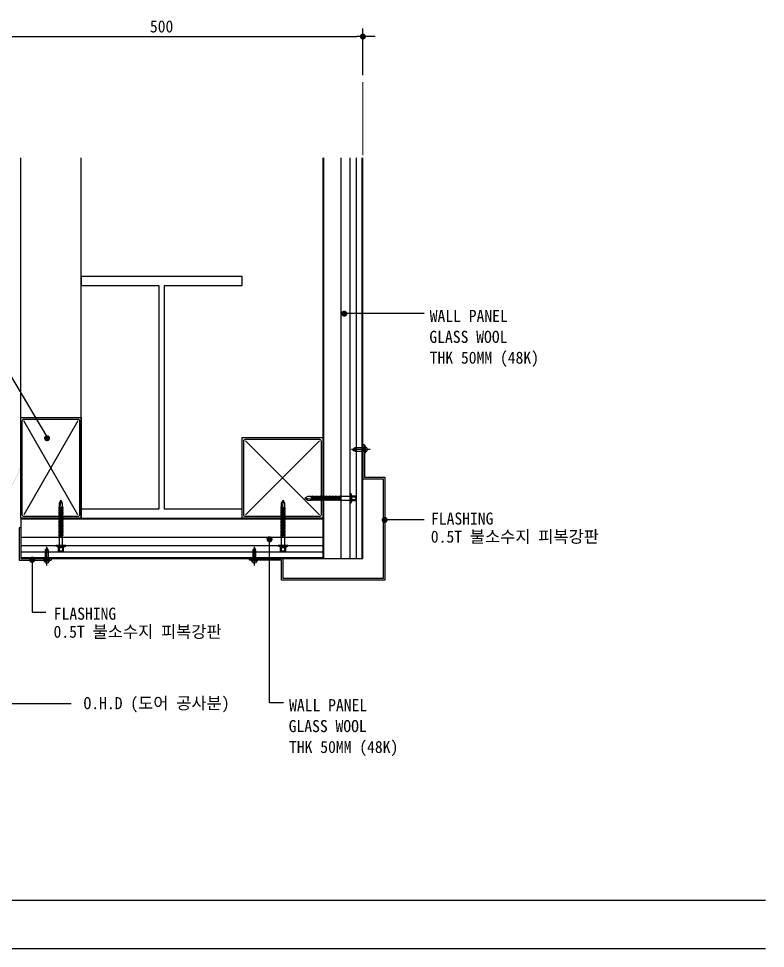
# Model space of a CAD drawing. Header units: millimetres. Extents: x 37538 to 66474, y -29175 to -20683.
# Drawn here: x 52884 to 53811, y -22101 to -20946 of the extents above; entities that cross this region are included whole.
import ezdxf

# ---------------------------------------------------------------- set-up
doc = ezdxf.new("R2010")
doc.units = ezdxf.units.MM
doc.header["$MEASUREMENT"] = 0
doc.linetypes.add('CEN', pattern=[62, 60, -1, 0, -1])
doc.layers.get('0').update_dxf_attribs({"linetype": 'CONTINUOUS'})
for name, color, linetype in [('0 그라스울패널', 7, 'CONTINUOUS'), ('A-DIM', 7, 'CONTINUOUS'), ('A-SYM1', 7, 'CONTINUOUS'), ('AA-부자재', 11, 'CONTINUOUS'), ('SCREW', 6, 'CONTINUOUS'), ('TEXT', 2, 'CONTINUOUS'), ('~부자재', 11, 'CONTINUOUS'), ('오버헤드 FR', 1, 'CONTINUOUS'), ('일람표BOX', 7, 'CONTINUOUS')]:
    doc.layers.add(name, color=color, linetype=linetype)
for name, color, linetype, lineweight in [('A-CNTL', 1, 'CEN', 15), ('A-DIMS', 7, 'CONTINUOUS', 25), ('A-ELEV-LIN2', 7, 'CONTINUOUS', 25), ('A-MKXS-LEAD', 7, 'CONTINUOUS', 25), ('A-MKXS-TEXT1', 3, 'CONTINUOUS', 25), ('A-WAXM-PANL', 6, 'CONTINUOUS', 20), ('A-XXXX-STL', 3, 'CONTINUOUS', 25)]:
    doc.layers.add(name, color=color, linetype=linetype, lineweight=lineweight)
doc.styles.add('HY울릉도L', font='H2GTRE.TTF')
doc.styles.add('돋움체', font='')
doc.styles.get('돋움체').set_extended_font_data('DotumChe')
doc.linetypes.add('BATTING', pattern='A,0.00254,-2.54,[134,ltypeshp.shx,S=2.54,R=0,X=-2.54,Y=0],-5.08,[134,ltypeshp.shx,S=2.54,R=180,X=2.54,Y=0],-2.54', length=10.16254)
doc.dimstyles.new('CDIM', dxfattribs={"dimtxt": 3, "dimasz": 1.5, "dimexe": 2, "dimexo": 1, "dimgap": 1, "dimtad": 1, "dimdec": 0, "dimrnd": 0.5, "dimzin": 0, "dimdsep": 32, "dimlunit": 6, "dimtxsty": 'HY울릉도L', "dimblk1": '_CIDOT', "dimblk2": '_CIDOT', "dimsah": 1, "dimcen": 5.5, "dimclrd": 2, "dimclre": 2, "dimclrt": 7, "dimadec": 0, "dimazin": 0, "dimtfac": 1, "dimtdec": 0, "dimtix": 1, "dimtmove": 2, "dimatfit": 1, "dimldrblk": '_CIDOT', "dimfxl": 1, "dimtolj": 1, "dimtzin": 0, "dimlwd": -1, "dimarcsym": 0})

# ---------------------------------------------------------------- blocks, each defined once
blk = doc.blocks.new('_CIDOT')
at = {"color": 0, "linetype": 'ByBlock'}
blk.add_line((2, 0), (-1, 0), dxfattribs=at)
at = {"color": 0, "linetype": 'ByBlock', "const_width": 0.5}
blk.add_lwpolyline([(-0.25, 0, 1), (0.25, 0, 1)], format="xyb", close=True, dxfattribs=at)
blk = doc.blocks.new('*D133')
at = {"layer": 'A-DIMS', "lineweight": -2, "transparency": 16777216}
for p, q in [((52811.6, -21016.1), (52811.6, -20958.1)), ((53311.6, -21016.1), (53311.6, -20958.1))]:
    blk.add_line(p, q, dxfattribs=at)
at = {"layer": 'A-DIMS', "transparency": 16777216}
blk.add_line((52819.1, -20968.1), (53304.1, -20968.1), dxfattribs=at)
at = {"layer": 'A-DIMS', "transparency": 16777216, "xscale": 7.5, "yscale": 7.5, "zscale": 7.5, "rotation": 180}
blk.add_blockref('_CIDOT', (52811.6, -20968.1), dxfattribs=at)
at = {"layer": 'A-DIMS', "transparency": 16777216, "xscale": 7.5, "yscale": 7.5, "zscale": 7.5}
blk.add_blockref('_CIDOT', (53311.6, -20968.1), dxfattribs=at)
at = {"layer": 'A-DIMS', "color": 3, "transparency": 16777216, "insert": (53061.6, -20955.6), "char_height": 15, "attachment_point": 5, "style": '돋움체'}
blk.add_mtext('\\A1;500', dxfattribs=at)
blk = doc.blocks.new('DFDFADF')
at = {"layer": 'A-DIM', "color": 2}
for p, q in [((170413, -7656), (170413, -7614)), ((170415, -7614), (170413, -7614)), ((170415, -7654), (170415, -7614)), ((170440, -7654), (170415, -7654)), ((170440, -7782), (170440, -7654)), ((170438, -7656), (170413, -7656)), ((170438, -7780), (170438, -7656)), ((170272, -7755), (170314, -7755)), ((170272, -7757), (170272, -7755)), ((170272, -7757), (170312, -7757)), ((170312, -7757), (170312, -7782)), ((170314, -7755), (170314, -7780)), ((170312, -7782), (170440, -7782)), ((170314, -7780), (170438, -7780))]:
    blk.add_line(p, q, dxfattribs=at)
blk = doc.blocks.new('ASDFADADS')
at = {"layer": 'A-SYM1', "color": 4}
for p, q in [((1706806.5, 469268.8), (1706802.5, 469268.8)), ((1706802.5, 469268.8), (1706802.5, 469256.8)), ((1706804.5, 469271.6), (1706803, 469269.8)), ((1706803, 469268.8), (1706803, 469269.8)), ((1706804.5, 469249.9), (1706804.5, 469273)), ((1706804.5, 469271.6), (1706806, 469269.8)), ((1706806, 469268.8), (1706806, 469269.8)), ((1706806.5, 469256.8), (1706806.5, 469268.8)), ((1706808.5, 469256.8), (1706800.5, 469256.8)), ((1706800.5, 469256.8), (1706800.5, 469255.8)), ((1706800.5, 469255.8), (1706808.5, 469255.8)), ((1706802.5, 469256.8), (1706806.5, 469256.8)), ((1706808.5, 469255.8), (1706808.5, 469256.8))]:
    blk.add_line(p, q, dxfattribs=at)
for centre, start, end in [((1706804.4, 469256), 184.1728, 273.6201), ((1706804.7, 469256), 266.3799, 355.8272)]:
    blk.add_arc(centre, 2.75, start, end, dxfattribs=at)
blk = doc.blocks.new('볼트75-1')
at = {"layer": 'AA-부자재'}
for p, q in [((186.7, 1544.6), (183.7, 1543.5)), ((183.7, 1543.5), (183.7, 1542.5)), ((199.7, 1543.5), (183.7, 1543.5)), ((199.7, 1542.5), (183.7, 1542.5)), ((189.2, 1551.6), (189.2, 1545.6)), ((194.2, 1545.6), (194.2, 1551.6)), ((196.7, 1544.6), (199.7, 1543.5)), ((199.7, 1543.5), (199.7, 1542.5)), ((195.5, 1525), (188.2, 1527.5)), ((188.7, 1525.8), (188.2, 1525.5)), ((188.2, 1525.5), (188.7, 1524.8)), ((195.5, 1523), (188.2, 1525.5)), ((194.7, 1525.8), (188.7, 1527.8)), ((188.7, 1526.8), (188.7, 1525.8)), ((194.7, 1523.8), (188.7, 1525.8)), ((188.7, 1524.8), (188.7, 1523.8)), ((194.7, 1522.7), (188.7, 1524.8)), ((194.7, 1524.7), (194.7, 1523.8)), ((188.7, 1523.8), (188.2, 1523.5)), ((188.2, 1523.5), (188.7, 1522.8)), ((195.5, 1521), (188.2, 1523.5)), ((188.7, 1521.8), (188.2, 1521.5)), ((188.2, 1521.5), (188.7, 1520.8)), ((195.5, 1519), (188.2, 1521.5)), ((188.7, 1519.8), (188.2, 1519.5)), ((188.2, 1519.5), (188.7, 1518.8)), ((195.5, 1517), (188.2, 1519.5)), ((188.7, 1517.8), (188.2, 1517.5)), ((188.2, 1517.5), (188.7, 1516.8)), ((195.5, 1515), (188.2, 1517.5)), ((188.7, 1515.8), (188.2, 1515.5)), ((188.2, 1515.5), (188.7, 1514.8)), ((195.5, 1513), (188.2, 1515.5)), ((188.7, 1513.8), (188.2, 1513.5)), ((188.2, 1513.5), (188.7, 1512.8)), ((195.5, 1511), (188.2, 1513.5)), ((188.7, 1511.8), (188.2, 1511.5)), ((188.2, 1511.5), (188.7, 1510.8)), ((195.5, 1509), (188.2, 1511.5)), ((188.7, 1509.8), (188.2, 1509.5)), ((188.2, 1509.5), (188.7, 1508.8)), ((195.5, 1507), (188.2, 1509.5)), ((194.7, 1521.8), (188.7, 1523.8)), ((188.7, 1522.8), (188.7, 1521.8)), ((194.7, 1520.7), (188.7, 1522.8)), ((194.7, 1519.8), (188.7, 1521.8)), ((188.7, 1520.8), (188.7, 1519.8)), ((194.7, 1518.7), (188.7, 1520.8)), ((194.7, 1517.8), (188.7, 1519.8)), ((188.7, 1518.8), (188.7, 1517.8)), ((194.7, 1516.7), (188.7, 1518.8)), ((194.7, 1515.8), (188.7, 1517.8)), ((188.7, 1516.8), (188.7, 1515.8)), ((194.7, 1514.7), (188.7, 1516.8)), ((194.7, 1513.8), (188.7, 1515.8)), ((194.7, 1512.7), (188.7, 1514.8)), ((188.7, 1514.8), (188.7, 1513.8)), ((194.7, 1511.8), (188.7, 1513.8)), ((188.7, 1512.8), (188.7, 1511.8)), ((194.7, 1510.7), (188.7, 1512.8)), ((194.7, 1509.8), (188.7, 1511.8)), ((188.7, 1510.8), (188.7, 1509.8)), ((194.7, 1508.7), (188.7, 1510.8)), ((194.7, 1507.8), (188.7, 1509.8)), ((194.7, 1523.8), (195.5, 1523)), ((195.5, 1523), (194.7, 1522.7)), ((194.7, 1522.7), (194.7, 1521.8)), ((194.7, 1521.8), (195.5, 1521)), ((195.5, 1521), (194.7, 1520.7)), ((194.7, 1520.7), (194.7, 1519.8)), ((194.7, 1519.8), (195.5, 1519)), ((195.5, 1519), (194.7, 1518.7)), ((194.7, 1518.7), (194.7, 1517.8)), ((194.7, 1517.8), (195.5, 1517)), ((195.5, 1517), (194.7, 1516.7)), ((194.7, 1516.7), (194.7, 1515.8)), ((194.7, 1515.8), (195.5, 1515)), ((195.5, 1515), (194.7, 1514.7)), ((194.7, 1514.7), (194.7, 1513.8)), ((194.7, 1513.8), (195.5, 1513)), ((195.5, 1513), (194.7, 1512.7)), ((194.7, 1512.7), (194.7, 1511.8)), ((194.7, 1511.8), (195.5, 1511)), ((195.5, 1511), (194.7, 1510.7)), ((194.7, 1510.7), (194.7, 1509.8)), ((194.7, 1509.8), (195.5, 1509)), ((195.5, 1509), (194.7, 1508.7)), ((188.7, 1507.8), (188.2, 1507.5)), ((188.2, 1507.5), (188.7, 1506.8)), ((195.5, 1505), (188.2, 1507.5)), ((188.7, 1505.8), (188.2, 1505.5)), ((188.2, 1505.5), (188.7, 1504.8)), ((195.5, 1503), (188.2, 1505.5)), ((188.7, 1503.8), (188.2, 1503.5)), ((195.5, 1501), (188.2, 1503.5)), ((188.2, 1503.5), (188.7, 1502.8)), ((188.7, 1501.8), (188.2, 1501.5)), ((195.5, 1499), (188.2, 1501.5)), ((188.2, 1501.5), (188.7, 1500.8)), ((188.7, 1499.8), (188.2, 1499.5)), ((195.5, 1497), (188.2, 1499.5)), ((188.2, 1499.5), (188.7, 1498.8)), ((188.7, 1497.8), (188.2, 1497.5)), ((188.2, 1497.5), (188.7, 1496.8)), ((195.5, 1495), (188.2, 1497.5)), ((188.7, 1495.8), (188.2, 1495.5)), ((188.2, 1495.5), (188.7, 1494.8)), ((195.5, 1493), (188.2, 1495.5)), ((188.7, 1493.8), (188.2, 1493.5)), ((188.2, 1493.5), (188.7, 1492.8)), ((195.5, 1491), (188.2, 1493.5)), ((188.7, 1508.8), (188.7, 1507.8)), ((194.7, 1506.7), (188.7, 1508.8)), ((194.7, 1505.8), (188.7, 1507.8)), ((188.7, 1506.8), (188.7, 1505.8)), ((194.7, 1504.7), (188.7, 1506.8)), ((194.7, 1503.8), (188.7, 1505.8)), ((194.7, 1502.7), (188.7, 1504.8)), ((188.7, 1504.8), (188.7, 1503.8)), ((194.7, 1501.8), (188.7, 1503.8)), ((194.7, 1500.7), (188.7, 1502.8)), ((188.7, 1502.8), (188.7, 1501.8)), ((194.7, 1499.8), (188.7, 1501.8)), ((194.7, 1498.7), (188.7, 1500.8)), ((188.7, 1500.8), (188.7, 1499.8)), ((194.7, 1497.8), (188.7, 1499.8)), ((194.7, 1496.7), (188.7, 1498.8)), ((188.7, 1498.8), (188.7, 1497.8)), ((194.7, 1495.8), (188.7, 1497.8)), ((188.7, 1496.8), (188.7, 1495.8)), ((194.7, 1494.7), (188.7, 1496.8)), ((194.7, 1493.8), (188.7, 1495.8)), ((188.7, 1494.8), (188.7, 1493.8)), ((194.7, 1492.7), (188.7, 1494.8)), ((194.7, 1491.8), (188.7, 1493.8)), ((194.7, 1508.7), (194.7, 1507.8)), ((194.7, 1507.8), (195.5, 1507)), ((195.5, 1507), (194.7, 1506.7)), ((194.7, 1506.7), (194.7, 1505.8)), ((194.7, 1505.8), (195.5, 1505)), ((195.5, 1505), (194.7, 1504.7)), ((194.7, 1504.7), (194.7, 1503.8)), ((194.7, 1503.8), (195.5, 1503)), ((195.5, 1503), (194.7, 1502.7)), ((194.7, 1502.7), (194.7, 1501.8)), ((194.7, 1501.8), (195.5, 1501)), ((195.5, 1501), (194.7, 1500.7)), ((194.7, 1500.7), (194.7, 1499.8)), ((194.7, 1499.8), (195.5, 1499)), ((195.5, 1499), (194.7, 1498.7)), ((194.7, 1498.7), (194.7, 1497.8)), ((194.7, 1497.8), (195.5, 1497)), ((195.5, 1497), (194.7, 1496.7)), ((194.7, 1496.7), (194.7, 1495.8)), ((194.7, 1495.8), (195.5, 1495)), ((195.5, 1495), (194.7, 1494.7)), ((194.7, 1494.7), (194.7, 1493.8)), ((194.7, 1493.8), (195.5, 1493)), ((188.7, 1491.8), (188.2, 1491.5)), ((188.2, 1491.5), (188.7, 1490.8)), ((195.5, 1489), (188.2, 1491.5)), ((188.7, 1489.8), (188.2, 1489.5)), ((195.5, 1487), (188.2, 1489.5)), ((188.2, 1489.5), (188.7, 1488.8)), ((188.7, 1487.8), (188.2, 1487.5)), ((188.2, 1487.5), (188.7, 1486.8)), ((195.5, 1485), (188.2, 1487.5)), ((188.7, 1485.8), (188.2, 1485.5)), ((188.2, 1485.5), (188.7, 1484.8)), ((195.5, 1483), (188.2, 1485.5)), ((188.7, 1483.8), (188.2, 1483.5)), ((188.2, 1483.5), (188.7, 1482.8)), ((195.5, 1481), (188.2, 1483.5)), ((188.7, 1481.8), (188.2, 1481.5)), ((188.2, 1481.5), (188.7, 1480.8)), ((195.5, 1479), (188.2, 1481.5)), ((188.7, 1492.8), (188.7, 1491.8)), ((194.7, 1490.7), (188.7, 1492.8)), ((194.7, 1489.8), (188.7, 1491.8)), ((194.7, 1488.7), (188.7, 1490.8)), ((188.7, 1490.8), (188.7, 1489.8)), ((194.7, 1487.8), (188.7, 1489.8)), ((188.7, 1488.8), (188.7, 1487.8)), ((194.7, 1486.7), (188.7, 1488.8)), ((194.7, 1485.8), (188.7, 1487.8)), ((188.7, 1486.8), (188.7, 1485.8)), ((194.7, 1484.7), (188.7, 1486.8)), ((194.7, 1483.8), (188.7, 1485.8)), ((188.7, 1484.8), (188.7, 1483.8)), ((194.7, 1482.7), (188.7, 1484.8)), ((194.7, 1481.8), (188.7, 1483.8)), ((188.7, 1482.8), (188.7, 1481.8)), ((194.7, 1480.7), (188.7, 1482.8)), ((194.7, 1479.8), (188.7, 1481.8)), ((194.7, 1478.7), (188.7, 1480.8)), ((188.7, 1480.8), (188.7, 1478.5)), ((195.5, 1493), (194.7, 1492.7)), ((194.7, 1492.7), (194.7, 1491.8)), ((194.7, 1491.8), (195.5, 1491)), ((195.5, 1491), (194.7, 1490.7)), ((194.7, 1490.7), (194.7, 1489.8)), ((194.7, 1489.8), (195.5, 1489)), ((195.5, 1489), (194.7, 1488.7)), ((194.7, 1488.7), (194.7, 1487.8)), ((194.7, 1487.8), (195.5, 1487)), ((195.5, 1487), (194.7, 1486.7)), ((194.7, 1486.7), (194.7, 1485.8)), ((194.7, 1485.8), (195.5, 1485)), ((195.5, 1485), (194.7, 1484.7)), ((194.7, 1484.7), (194.7, 1483.8)), ((194.7, 1483.8), (195.5, 1483)), ((195.5, 1483), (194.7, 1482.7)), ((194.7, 1482.7), (194.7, 1481.8)), ((194.7, 1481.8), (195.5, 1481)), ((195.5, 1481), (194.7, 1480.7)), ((194.7, 1480.7), (194.7, 1479.8)), ((194.7, 1479.8), (195.5, 1479)), ((195.5, 1479), (194.7, 1478.7)), ((194.7, 1478.7), (194.7, 1477.5))]:
    blk.add_line(p, q, dxfattribs=at)
blk.add_lwpolyline([(196.7, 1545.6), (196.7, 1544.6), (186.7, 1544.6), (186.7, 1545.6)], close=True, dxfattribs=at)
for points in [[(195.7, 1545.6), (195.7, 1551.6), (187.7, 1551.6), (187.7, 1545.6)], [(194.7, 1542.5), (194.7, 1525.8), (195.5, 1525), (194.7, 1524.7), (188.7, 1526.8), (188.2, 1527.5), (188.7, 1527.8), (188.7, 1542.5)], [(191.7, 1467.5), (190.7, 1476.5), (188.7, 1478.5), (190.7, 1479.5), (194.7, 1477.5)], [(194.7, 1477.5), (194.7, 1472.5), (191.7, 1467.5), (188.7, 1472.5), (188.7, 1478.5)]]:
    blk.add_lwpolyline(points, dxfattribs=at)
at = {"layer": 'SCREW', "color": 7}
blk.add_solid([(199.7, 1543.5), (183.7, 1543.5), (199.7, 1542.5), (183.7, 1542.5)], dxfattribs=at)

msp = doc.modelspace()

# ---------------------------------------------------------------- hatches: boundary and pattern name
at = {"layer": 'A-ELEV-LIN2'}
h = msp.add_hatch(color=253, dxfattribs=at)
h.paths.add_polyline_path([(52865.5, -21539.7, 0.060025), (52883.3, -21509.6, 0.057982), (52888, -21493.9), (52888.2, -21497.4, -0.045745), (52883.4, -21511.3, -0.056845), (52866.8, -21539.6, -5.899951)])
h.paths.add_polyline_path([(52889.2, -21493.1, -0.013746), (52888.2, -21497.4), (52888, -21493.9, 0.005891), (52888.3, -21492.2), (52887.9, -21485.9), (52888.7, -21484.8), (52888.6, -21483.9), (52888.7, -21483.9), (52888.9, -21486.6), (52888.8, -21486.7)])
h.paths.add_polyline_path([(52887.9, -21485.9), (52887.8, -21483.9), (52888.6, -21483.9), (52888.7, -21484.8)], flags=16)
at = {"layer": 'A-MKXS-LEAD'}
h = msp.add_hatch(color=256, dxfattribs=at)
h.dxf.hatch_style = 1
h.paths.add_polyline_path([(53285.8, -21312.2, -1), (53291, -21312.2, -1)])
h = msp.add_hatch(color=256, dxfattribs=at)
h.dxf.hatch_style = 1
h.paths.add_polyline_path([(52916.7, -21466.9, -1), (52922, -21466.9, -1)])
h = msp.add_hatch(color=256, dxfattribs=at)
h.dxf.hatch_style = 1
h.paths.add_polyline_path([(53336, -21568.4, -1), (53341.3, -21568.4, -1)])
h = msp.add_hatch(color=256, dxfattribs=at)
h.dxf.hatch_style = 1
h.paths.add_polyline_path([(53192.7, -21591.9, -1), (53198, -21591.9, -1)])
h = msp.add_hatch(color=256, dxfattribs=at)
h.dxf.hatch_style = 1
h.paths.add_polyline_path([(52898.1, -21618.6, -1), (52903.3, -21618.6, -1)])

# ---------------------------------------------------------------- linework, layer by layer
at = {"color": 4}
for p, q in [((53261.6, -21118.6), (53261.6, -21616.2)), ((53262.6, -21118.6), (53262.6, -21616.2)), ((53295.6, -21616.2), (53295.6, -21118.6)), ((53303.6, -21616.2), (53303.6, -21118.6)), ((53310.6, -21616.2), (53310.6, -21118.6)), ((53311.6, -21616.2), (53311.6, -21118.6)), ((52886.6, -21566.2), (52886.6, -21616.2)), ((52886.6, -21566.2), (53261.6, -21566.2)), ((52886.6, -21567.2), (53261.6, -21567.2)), ((52886.6, -21600.2), (53261.6, -21600.2)), ((52886.6, -21608.2), (53261.6, -21608.2)), ((52886.6, -21615.2), (53261.6, -21615.2)), ((52886.6, -21616.2), (53311.6, -21616.2))]:
    msp.add_line(p, q, dxfattribs=at)
for p, q in [((53257.6, -21562.2), (53165.6, -21470.2)), ((53165.6, -21562.2), (53257.6, -21470.2))]:
    msp.add_line(p, q)
at = {"layer": '0 그라스울패널'}
for p, q in [((52957.6, -21445.2), (52890.6, -21562.2)), ((52957.6, -21562.2), (52890.6, -21445.2))]:
    msp.add_line(p, q, dxfattribs=at)
at = {"layer": 'A-CNTL', "ltscale": 300}
msp.add_line((53311.6, -21115.3), (53311.6, -21024.8), dxfattribs=at)
at = {"layer": 'A-DIM', "color": 253, "linetype": 'BATTING', "ltscale": 2.3}
for points in [[(53284.3, -21118.6), (53284.3, -21616.2)], [(53261.6, -21590.1), (52886.6, -21590.1)]]:
    msp.add_lwpolyline(points, dxfattribs=at)
at = {"layer": 'A-ELEV-LIN2', "color": 253}
for p, q in [((52886.6, -21566.2), (52886.6, -21118.6)), ((52961.6, -21566.2), (52961.6, -21118.6))]:
    msp.add_line(p, q, dxfattribs=at)
at = {"layer": 'A-MKXS-LEAD'}
for p, q in [((53387.8, -21312.2), (53288.4, -21312.2)), ((52863.8, -21371.7), (52919.8, -21466.5)), ((53387.8, -21568.4), (53338.6, -21568.4)), ((53195.7, -21795.6), (53195.7, -21592.5)), ((52900.7, -21618.2), (52900.7, -21682.8)), ((52900.7, -21682.8), (52917.7, -21682.8)), ((52949.1, -21796.8), (52869.7, -21796.8)), ((53213.1, -21795.6), (53195.7, -21795.6))]:
    msp.add_line(p, q, dxfattribs=at)
at = {"layer": 'A-MKXS-LEAD', "const_width": 3.75}
for points in [[(53286.5, -21312.2, 1), (53290.3, -21312.2, 1)], [(52917.5, -21466.9, 1), (52921.2, -21466.9, 1)], [(53336.8, -21568.4, 1), (53340.5, -21568.4, 1)], [(53193.8, -21592.5, 1), (53197.5, -21592.5, 1)], [(52899.2, -21617.6, 1), (52903, -21617.6, 1)]]:
    msp.add_lwpolyline(points, format="xyb", close=True, dxfattribs=at)
at = {"layer": 'A-MKXS-LEAD'}
for centre in [(53288.4, -21312.2), (52919.4, -21466.9), (53338.6, -21568.4), (53195.4, -21591.9), (52900.7, -21618.6)]:
    msp.add_circle(centre, 2.63, dxfattribs=at)
at = {"layer": 'A-WAXM-PANL'}
msp.add_line((53261.6, -21566.2), (52886.6, -21566.2), dxfattribs=at)
at = {"layer": 'A-XXXX-STL'}
msp.add_lwpolyline([(53161.6, -21566.2), (53161.6, -21555.2), (53065.1, -21555.2), (53065.1, -21277.2), (53161.6, -21277.2), (53161.6, -21266.2), (52961.6, -21266.2), (52961.6, -21277.2), (53058.1, -21277.2), (53058.1, -21555.2), (52961.6, -21555.2), (52961.6, -21566.2)], close=True, dxfattribs=at)
at = {"layer": 'TEXT'}
for p, q in [((52884.6, -21578.2), (52884.6, -21618.2)), ((52886.6, -21578.2), (52884.6, -21578.2)), ((52886.6, -21578.2), (52886.6, -21616.2)), ((52886.6, -21616.2), (52924.6, -21616.2)), ((52924.6, -21616.2), (52924.6, -21618.2)), ((52884.6, -21618.2), (52924.6, -21618.2))]:
    msp.add_line(p, q, dxfattribs=at)
at = {"layer": '오버헤드 FR'}
for points in [[(52961.6, -21566.2), (52886.6, -21566.2), (52886.6, -21441.2), (52961.6, -21441.2)], [(53161.6, -21566.2), (53161.6, -21466.2), (53261.6, -21466.2), (53261.6, -21566.2)]]:
    msp.add_lwpolyline(points, close=True, dxfattribs=at)
for points in [[(52957.6, -21564.2), (52890.6, -21564.2, -0.414214), (52888.6, -21562.2), (52888.6, -21445.2, -0.414214), (52890.6, -21443.2), (52957.6, -21443.2, -0.414214), (52959.6, -21445.2), (52959.6, -21562.2, -0.414214)], [(53163.6, -21562.2), (53163.6, -21470.2, -0.414214), (53165.6, -21468.2), (53257.6, -21468.2, -0.414214), (53259.6, -21470.2), (53259.6, -21562.2, -0.414214), (53257.6, -21564.2), (53165.6, -21564.2, -0.414214)]]:
    msp.add_lwpolyline(points, format="xyb", close=True, dxfattribs=at)
at = {"layer": '일람표BOX', "color": 6}
for p, q in [((50137.6, -22040.5), (53811.4, -22040.5)), ((50137.6, -22100.5), (53811.4, -22100.5))]:
    msp.add_line(p, q, dxfattribs=at)

# ---------------------------------------------------------------- block references
at = {"layer": 'A-DIM', "xscale": -1, "rotation": 90}
msp.add_blockref('DFDFADF', (45556.6, 148796.8), dxfattribs=at)
at = {"layer": 'A-SYM1', "rotation": 89.99999999999997}
msp.add_blockref('ASDFADADS', (522570.4, -1728285.4), dxfattribs=at)
at = {"layer": 'A-SYM1'}
for p in [(-1653885.5, -490875), (-1653627.7, -490875)]:
    msp.add_blockref('ASDFADADS', p, dxfattribs=at)
at = {"layer": '~부자재', "xscale": -0.75, "yscale": 0.75, "zscale": 0.75}
for p, rotation in [((52138.8, -21685.3), 270), ((52792.7, -20443.4), 180), ((53068.6, -20443.4), 180)]:
    msp.add_blockref('볼트75-1', p, dxfattribs=dict(at, rotation=rotation))

# ---------------------------------------------------------------- texts
at = {"layer": 'A-MKXS-TEXT1', "style": '돋움체'}
for s, p in [('WALL PANEL', (53394.5, -21322.5)), ('GLASS WOOL ', (53394.1, -21348.5)), ('THK 50MM (48K) ', (53394.5, -21374.3)), ('FLASHING', (53396.1, -21574.2)), ('0.5T 불소수지 피복강판', (53395.9, -21596.6)), ('FLASHING', (52927.7, -21692.3)), ('0.5T 불소수지 피복강판', (52927.4, -21714.7)), ('O.H.D (도어 공사분)', (52964.6, -21803.4)), ('WALL PANEL', (53219.9, -21805.9)), ('GLASS WOOL ', (53219.4, -21831.9)), ('THK 50MM (48K) ', (53219.8, -21857.8))]:
    msp.add_text(s, height=15, dxfattribs=at).set_placement(p)

# ---------------------------------------------------------------- dimensions: what is measured, and where the dimension line sits
at = {"layer": 'A-DIMS'}
dim = msp.add_aligned_dim(p1=(52811.6, -21021.1), p2=(53311.6, -21021.1), distance=52.9, dimstyle='CDIM', override={"dimscale": 5, "dimtxsty": '돋움체', "dimclrd": 256, "dimclre": 256, "dimclrt": 3}, dxfattribs=at)
dim.commit()
dim.dimension.update_dxf_attribs({"geometry": '*D133', "text_midpoint": (53061.6, -20955.6)})

doc.saveas('drawing.dxf')
